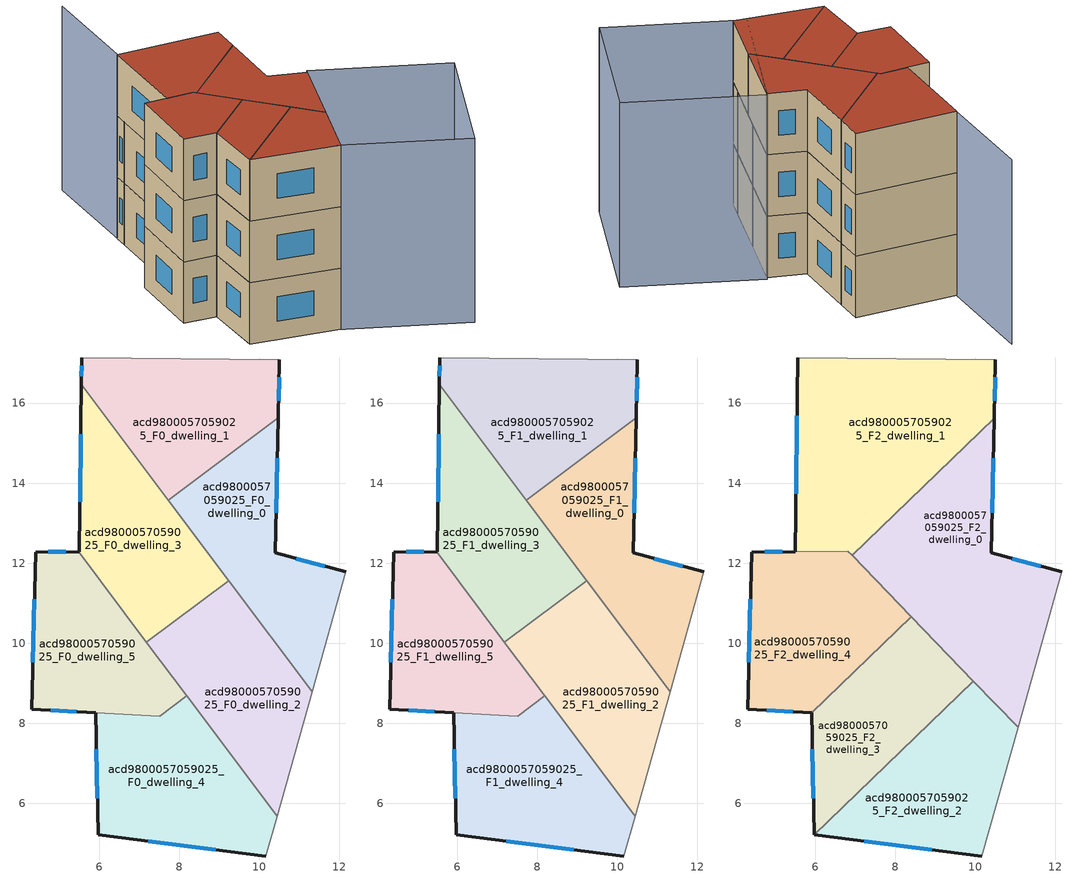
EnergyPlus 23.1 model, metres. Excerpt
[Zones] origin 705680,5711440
acd9800057059025_F0_dwelling_0
 floor ground (EU_floor_Construction): 10.48,15.63 10.4,12.25 12.17,11.78 11.32,8.78 7.73,13.57 z0
 wall outside (EU_wall_Construction): 12.17,11.78 10.4,12.25 10.48,15.63 z0:3
 wall to acd9800057059025_F0_dwelling_1 (EU_wall_Construction): 10.48,15.63 7.73,13.57 z0:3
 wall adiabatic (EU_wall_Construction): 11.32,8.78 12.17,11.78 z0:3
 wall to acd9800057059025_F0_dwelling_2 (EU_wall_Construction): 9.24,11.57 11.32,8.78 z0:3
 wall to acd9800057059025_F0_dwelling_3 (EU_wall_Construction): 7.73,13.57 9.24,11.57 z0:3
 window (EU_Window_Construction): 10.43,13.26 10.45,14.62 / 11.64,11.92 10.93,12.11 z0.9:2.1
acd9800057059025_F0_dwelling_1
 floor ground (EU_floor_Construction): 10.51,17.08 10.48,15.63 7.73,13.57 5.56,16.47 5.56,17.13 z0
 wall outside (EU_wall_Construction): 10.48,15.63 10.51,17.08 / 5.56,17.13 5.56,16.47 z0:3
 wall adiabatic (EU_wall_Construction): 10.51,17.08 5.56,17.13 z0:3
 wall to acd9800057059025_F0_dwelling_3 (EU_wall_Construction): 5.56,16.47 7.73,13.57 z0:3
 window (EU_Window_Construction): 10.49,16.06 10.5,16.65 / 5.56,16.93 5.56,16.66 z0.9:2.1
acd9800057059025_F0_dwelling_2
 floor ground (EU_floor_Construction): 9.23,11.57 11.32,8.78 10.45,5.68 7.19,10.03 z0
 wall adiabatic (EU_wall_Construction): 10.45,5.68 11.32,8.78 z0:3
 wall to acd9800057059025_F0_dwelling_3 (EU_wall_Construction): 9.23,11.57 7.19,10.03 z0:3
 wall to acd9800057059025_F0_dwelling_4 (EU_wall_Construction): 8.19,8.68 10.45,5.68 z0:3
 wall to acd9800057059025_F0_dwelling_5 (EU_wall_Construction): 7.19,10.03 8.19,8.68 z0:3
acd9800057059025_F0_dwelling_3
 floor ground (EU_floor_Construction): 5.56,16.47 9.23,11.57 7.19,10.03 5.49,12.29 5.51,12.29 z0
 wall outside (EU_wall_Construction): 5.49,12.29 5.51,12.29 / 5.56,16.47 5.51,12.29 z0:3
 wall to acd9800057059025_F0_dwelling_5 (EU_wall_Construction): 5.49,12.29 7.19,10.03 z0:3
 window (EU_Window_Construction): 5.54,15.22 5.53,13.54 z0.9:2.1
acd9800057059025_F0_dwelling_4
 floor ground (EU_floor_Construction): 8.19,8.68 10.45,5.68 10.17,4.68 5.98,5.21 5.92,8.26 7.51,8.17 z0
 wall outside (EU_wall_Construction): 5.92,8.26 5.98,5.21 10.17,4.68 z0:3
 wall adiabatic (EU_wall_Construction): 10.17,4.68 10.45,5.68 z0:3
 wall to acd9800057059025_F0_dwelling_5 (EU_wall_Construction): 8.19,8.68 7.51,8.17 5.92,8.26 z0:3
 window (EU_Window_Construction): 7.23,5.06 8.91,4.84 / 5.94,7.35 5.96,6.13 z0.9:2.1
acd9800057059025_F0_dwelling_5
 floor ground (EU_floor_Construction): 5.49,12.29 8.19,8.68 7.51,8.17 4.32,8.36 4.41,12.28 z0
 wall outside (EU_wall_Construction): 5.49,12.29 4.41,12.28 4.32,8.36 5.91,8.26 z0:3; 5.91,8.26,3 5.91,8.26,0 5.92,8.26,0
 window (EU_Window_Construction): 4.79,8.33 5.43,8.29 / 4.38,11.1 4.35,9.53 / 5.17,12.29 4.74,12.28 z0.9:2.1
acd9800057059025_F1_dwelling_0
 floor to acd9800057059025_F0_dwelling_0 (EU_floor_Construction): 10.48,15.63 10.4,12.25 12.17,11.78 11.32,8.78 7.73,13.57 z3
 wall outside (EU_wall_Construction): 12.17,11.78 10.4,12.25 10.48,15.63 z3:6
 wall to acd9800057059025_F1_dwelling_1 (EU_wall_Construction): 10.48,15.63 7.73,13.57 z3:6
 wall adiabatic (EU_wall_Construction): 11.32,8.78 12.17,11.78 z3:6
 wall to acd9800057059025_F1_dwelling_2 (EU_wall_Construction): 9.24,11.57 11.32,8.78 z3:6
 wall to acd9800057059025_F1_dwelling_3 (EU_wall_Construction): 7.73,13.57 9.24,11.57 z3:6
 window (EU_Window_Construction): 10.43,13.26 10.45,14.62 / 11.64,11.92 10.93,12.11 z3.9:5.1
acd9800057059025_F1_dwelling_1
 floor to acd9800057059025_F0_dwelling_1 (EU_floor_Construction): 10.51,17.08 10.48,15.63 7.73,13.57 5.56,16.47 5.56,17.13 z3
 wall outside (EU_wall_Construction): 10.48,15.63 10.51,17.08 / 5.56,17.13 5.56,16.47 z3:6
 wall adiabatic (EU_wall_Construction): 10.51,17.08 5.56,17.13 z3:6
 wall to acd9800057059025_F1_dwelling_3 (EU_wall_Construction): 5.56,16.47 7.73,13.57 z3:6
 window (EU_Window_Construction): 10.49,16.06 10.5,16.65 / 5.56,16.93 5.56,16.66 z3.9:5.1
acd9800057059025_F1_dwelling_2
 floor to acd9800057059025_F0_dwelling_2 (EU_floor_Construction): 9.23,11.57 11.32,8.78 10.45,5.68 7.19,10.03 z3
 wall adiabatic (EU_wall_Construction): 10.45,5.68 11.32,8.78 z3:6
 wall to acd9800057059025_F1_dwelling_3 (EU_wall_Construction): 9.23,11.57 7.19,10.03 z3:6
 wall to acd9800057059025_F1_dwelling_4 (EU_wall_Construction): 8.19,8.68 10.45,5.68 z3:6
 wall to acd9800057059025_F1_dwelling_5 (EU_wall_Construction): 7.19,10.03 8.19,8.68 z3:6
acd9800057059025_F1_dwelling_3
 floor to acd9800057059025_F0_dwelling_3 (EU_floor_Construction): 5.56,16.47 9.23,11.57 7.19,10.03 5.49,12.29 5.51,12.29 z3
 wall outside (EU_wall_Construction): 5.49,12.29 5.51,12.29 / 5.56,16.47 5.51,12.29 z3:6
 wall to acd9800057059025_F1_dwelling_5 (EU_wall_Construction): 5.49,12.29 7.19,10.03 z3:6
 window (EU_Window_Construction): 5.54,15.22 5.53,13.54 z3.9:5.1
 ceiling adiabatic (EU_roof_Construction): 8.24,10.82 7.19,10.03 9.23,11.57 7.99,13.23 6.93,12.2 z6
acd9800057059025_F1_dwelling_4
 floor to acd9800057059025_F0_dwelling_4 (EU_floor_Construction): 8.19,8.68 10.45,5.68 10.17,4.68 5.98,5.21 5.92,8.26 7.51,8.17 z3
 wall outside (EU_wall_Construction): 5.92,8.26 5.98,5.21 10.17,4.68 z3:6
 wall adiabatic (EU_wall_Construction): 10.17,4.68 10.45,5.68 z3:6
 wall to acd9800057059025_F1_dwelling_5 (EU_wall_Construction): 8.19,8.68 7.51,8.17 5.92,8.26 z3:6
 window (EU_Window_Construction): 7.23,5.06 8.91,4.84 / 5.94,7.35 5.96,6.13 z3.9:5.1
acd9800057059025_F1_dwelling_5
 floor to acd9800057059025_F0_dwelling_5 (EU_floor_Construction): 5.49,12.29 8.19,8.68 7.51,8.17 4.32,8.36 4.41,12.28 z3
 wall outside (EU_wall_Construction): 5.49,12.29 4.41,12.28 4.32,8.36 5.91,8.26 z3:6; 5.91,8.26,6 5.91,8.26,3 5.92,8.26,3
 window (EU_Window_Construction): 4.79,8.33 5.43,8.29 / 4.38,11.1 4.35,9.53 / 5.17,12.29 4.74,12.28 z3.9:5.1
acd9800057059025_F2_dwelling_0
 floor to acd9800057059025_F1_dwelling_0 (EU_floor_Construction): 10.48,15.62 10.4,12.25 12.17,11.78 11.32,8.78 7.99,13.22 z6
 floor to acd9800057059025_F1_dwelling_2 (EU_floor_Construction): 9.23,11.57 11.32,8.78 11.07,7.9 8.25,10.83 z6
 floor adiabatic (EU_floor_Construction): 10.48,15.62 7.99,13.22 11.32,8.78 9.23,11.57 8.25,10.83 6.93,12.19 z6
 wall outside (EU_wall_Construction): 12.17,11.78 10.4,12.25 10.48,15.62 z6:9
 wall adiabatic (EU_wall_Construction): 11.07,7.9 12.17,11.78 z6:9
 wall to acd9800057059025_F2_dwelling_1 (EU_wall_Construction): 10.48,15.62 6.93,12.2 z6:9
 wall to acd9800057059025_F2_dwelling_3 (EU_wall_Construction): 8.4,10.66 9.96,9.06 z6:9
 wall to acd9800057059025_F2_dwelling_4 (EU_wall_Construction): 6.93,12.19 8.4,10.66 z6:9; 6.93,12.2,7.39 6.93,12.2,6 6.93,12.19,6
 wall to acd9800057059025_F2_dwelling_2 (EU_wall_Construction): 9.96,9.06 11.07,7.9 z6:9
 window (EU_Window_Construction): 10.43,13.26 10.45,14.62 / 11.64,11.92 10.93,12.11 z6.9:8.1
 roof outside (EU_roof_Construction): 11.07,7.9 12.17,11.78 10.4,12.25 10.48,15.62 6.93,12.2 z9
acd9800057059025_F2_dwelling_1
 floor to acd9800057059025_F1_dwelling_1 (EU_floor_Construction): 10.51,17.08 10.48,15.63 7.73,13.57 5.56,16.47 5.56,17.13 z6
 floor to acd9800057059025_F1_dwelling_3 (EU_floor_Construction): 5.56,16.47 7.99,13.23 6.92,12.2 6.82,12.3 5.51,12.29 z6
 floor to acd9800057059025_F1_dwelling_0 (EU_floor_Construction): 10.48,15.62 7.99,13.23 7.73,13.57 z6
 wall outside (EU_wall_Construction): 10.48,15.62 10.51,17.08 / 5.56,17.13 5.51,12.29 z6:9; 6.93,12.2,9 6.92,12.2,6 6.93,12.2,6
 wall adiabatic (EU_wall_Construction): 10.51,17.08 5.56,17.13 z6:9
 wall to acd9800057059025_F2_dwelling_4 (EU_wall_Construction): 5.51,12.29 6.82,12.3 6.92,12.2 z6:9
 window (EU_Window_Construction): 10.49,16.06 10.5,16.64 / 5.55,15.68 5.53,13.74 z6.9:8.1
 roof outside (EU_roof_Construction): 10.48,15.62 10.51,17.08 5.56,17.13 5.51,12.29 6.82,12.3 6.92,12.2 z9
acd9800057059025_F2_dwelling_2
 floor to acd9800057059025_F1_dwelling_4 (EU_floor_Construction): 8.77,7.91 10.45,5.68 10.17,4.68 5.98,5.22 z6
 floor to acd9800057059025_F1_dwelling_2 (EU_floor_Construction): 9.96,9.06 11.07,7.9 10.45,5.68 8.77,7.91 z6
 wall outside (EU_wall_Construction): 5.98,5.22 10.17,4.68 z6:9
 wall adiabatic (EU_wall_Construction): 10.17,4.68 11.07,7.9 z6:9
 wall to acd9800057059025_F2_dwelling_3 (EU_wall_Construction): 9.96,9.06 5.98,5.22 z6:9
 window (EU_Window_Construction): 7.23,5.06 8.91,4.84 z6.9:8.1
 roof outside (EU_roof_Construction): 10.17,4.68 11.07,7.9 9.96,9.06 5.98,5.22 z9
acd9800057059025_F2_dwelling_3
 floor to acd9800057059025_F1_dwelling_4 (EU_floor_Construction): 8.19,8.68 8.77,7.91 5.98,5.22 5.92,8.26 7.51,8.17 z6
 floor to acd9800057059025_F1_dwelling_5 (EU_floor_Construction): 7.42,9.71 8.19,8.68 7.51,8.17 5.92,8.26 z6
 floor to acd9800057059025_F1_dwelling_2 (EU_floor_Construction): 8.4,10.66 9.96,9.06 8.77,7.91 7.42,9.71 z6
 wall outside (EU_wall_Construction): 5.92,8.26 5.98,5.22 z6:9
 wall to acd9800057059025_F2_dwelling_4 (EU_wall_Construction): 8.4,10.66 5.92,8.26 z6:9
 window (EU_Window_Construction): 5.94,7.35 5.96,6.13 z6.9:8.1
 roof outside (EU_roof_Construction): 9.96,9.06 8.4,10.66 5.92,8.26 5.98,5.22 z9
acd9800057059025_F2_dwelling_4
 floor to acd9800057059025_F1_dwelling_5 (EU_floor_Construction): 5.49,12.29 7.42,9.71 5.92,8.26 4.32,8.36 4.41,12.28 z6
 floor to acd9800057059025_F1_dwelling_3 (EU_floor_Construction): 6.93,12.2 8.24,10.82 7.19,10.03 5.49,12.29 6.82,12.3 z6
 floor to acd9800057059025_F1_dwelling_2 (EU_floor_Construction): 8.24,10.82 8.4,10.66 7.42,9.71 7.19,10.03 z6
 wall outside (EU_wall_Construction): 5.51,12.29 4.41,12.28 4.32,8.36 5.92,8.26 z6:9
 window (EU_Window_Construction): 4.8,8.33 5.44,8.29 / 4.38,11.1 4.35,9.53 / 5.18,12.29 4.74,12.28 z6.9:8.1
 roof outside (EU_roof_Construction): 8.4,10.66 6.93,12.19 6.82,12.3 4.41,12.28 4.32,8.36 5.92,8.26 z9
shading: 5.57,17.12 5.61,22.51 / 15.71,2.63 9.62,4.89 / 9.62,4.89 12.22,11.91 / 12.22,11.91 18.31,9.65 / 18.31,9.65 15.71,2.63 z0:9
[Building]
EU S2 Campaign: North Axis=0; Terrain=City; Solar Distribution=FullExterior
[Site:Location]
London: Latitude=51.5; Longitude=-0.5; Time Zone=0; Elevation=25
[SizingPeriod:WeatherFileDays]
AnnualSizingPeriod: Begin Month=1; Begin Day of Month=1; End Month=12; End Day of Month=31; Day of Week for Start Day=Monday; Use Weather File Daylight Saving Period=No; Use Weather File Rain and Snow Indicators=No
[MATERIAL]
EU_InternalMass_Material: Roughness=MediumRough; Thickness=0.1; Conductivity=1; Density=1800; Specific Heat=900; Thermal Absorptance=0.9; Solar Absorptance=0.7; Visible Absorptance=0.7
[MATERIAL:NOMASS] Roughness=MediumRough; Thermal Absorptance=0.9; Solar Absorptance=0.7; Visible Absorptance=0.7
Name | Thermal Resistance
EU_wall_NoMass | 1.04674
EU_roof_NoMass | 4.32442
EU_floor_NoMass | 2.04616
[WINDOWMATERIAL:SIMPLEGLAZINGSYSTEM]
EU_Window_SimpleGlazing: UFactor=4.25843; Solar Heat Gain Coefficient=0.85; Visible Transmittance=0.85
[CONSTRUCTION]
EU_wall_Construction: EU_wall_NoMass
EU_roof_Construction: EU_roof_NoMass
EU_floor_Construction: EU_floor_NoMass
EU_InternalMass_Construction: EU_InternalMass_Material
EU_Window_Construction: EU_Window_SimpleGlazing
[ZONE] Type=1; Multiplier=1; Ceiling Height=autocalculate; Floor Area=autocalculate; Part of Total Floor Area=Yes
Name | Volume
acd9800057059025_F0_dwelling_0; acd9800057059025_F1_dwelling_0 | 34.2803
acd9800057059025_F2_dwelling_0 | 51.3926
acd9800057059025_F0_dwelling_1; acd9800057059025_F1_dwelling_1; acd9800057059025_F0_dwelling_2; acd9800057059025_F1_dwelling_2 | 34.2854
acd9800057059025_F2_dwelling_1 | 54.0974
acd9800057059025_F2_dwelling_2 | 34.2766
acd9800057059025_F0_dwelling_3; acd9800057059025_F1_dwelling_3 | 34.2847
acd9800057059025_F2_dwelling_3 | 30.1179
acd9800057059025_F0_dwelling_4; acd9800057059025_F1_dwelling_4 | 37.3301
acd9800057059025_F2_dwelling_4 | 35.8008
acd9800057059025_F0_dwelling_5; acd9800057059025_F1_dwelling_5 | 31.2568
[INTERNALMASS] Construction=EU_InternalMass_Construction
Name | Zone or ZoneList | Surface Area
acd9800057059025_F0_dwelling_0_EU_InternalMass | acd9800057059025_F0_dwelling_0 | 11.4264
acd9800057059025_F0_dwelling_1_EU_InternalMass | acd9800057059025_F0_dwelling_1 | 11.4286
acd9800057059025_F0_dwelling_2_EU_InternalMass | acd9800057059025_F0_dwelling_2 | 11.4286
acd9800057059025_F0_dwelling_3_EU_InternalMass | acd9800057059025_F0_dwelling_3 | 11.4283
acd9800057059025_F0_dwelling_4_EU_InternalMass | acd9800057059025_F0_dwelling_4 | 12.4438
acd9800057059025_F0_dwelling_5_EU_InternalMass | acd9800057059025_F0_dwelling_5 | 10.4197
acd9800057059025_F1_dwelling_0_EU_InternalMass | acd9800057059025_F1_dwelling_0 | 11.4264
acd9800057059025_F1_dwelling_1_EU_InternalMass | acd9800057059025_F1_dwelling_1 | 11.4286
acd9800057059025_F1_dwelling_2_EU_InternalMass | acd9800057059025_F1_dwelling_2 | 11.4286
acd9800057059025_F1_dwelling_3_EU_InternalMass | acd9800057059025_F1_dwelling_3 | 11.4283
acd9800057059025_F1_dwelling_4_EU_InternalMass | acd9800057059025_F1_dwelling_4 | 12.4438
acd9800057059025_F1_dwelling_5_EU_InternalMass | acd9800057059025_F1_dwelling_5 | 10.4197
acd9800057059025_F2_dwelling_0_EU_InternalMass | acd9800057059025_F2_dwelling_0 | 17.1407
acd9800057059025_F2_dwelling_1_EU_InternalMass | acd9800057059025_F2_dwelling_1 | 18.0346
acd9800057059025_F2_dwelling_2_EU_InternalMass | acd9800057059025_F2_dwelling_2 | 11.4295
acd9800057059025_F2_dwelling_3_EU_InternalMass | acd9800057059025_F2_dwelling_3 | 10.0395
acd9800057059025_F2_dwelling_4_EU_InternalMass | acd9800057059025_F2_dwelling_4 | 11.9331
[OTHEREQUIPMENT] Fuel Type=Electricity; Design Level Calculation Method=Watts/Area; Power per Zone Floor Area=1; Fraction Latent=0; Fraction Radiant=0; Fraction Lost=0; Carbon Dioxide Generation Rate=0; EndUse Subcategory=EU_Step8_InternalGains
Name | Zone or ZoneList or Space or SpaceList | Schedule
EU_Step8_InternalGain_acd9800057059025_F0_dwelling_0_f000 | acd9800057059025_F0_dwelling_0 | EU_Step8_GainSchedule_acd9800057059025_F0_dwelling_0_f000
EU_Step8_InternalGain_acd9800057059025_F0_dwelling_1_f000 | acd9800057059025_F0_dwelling_1 | EU_Step8_GainSchedule_acd9800057059025_F0_dwelling_1_f000
EU_Step8_InternalGain_acd9800057059025_F0_dwelling_2_f000 | acd9800057059025_F0_dwelling_2 | EU_Step8_GainSchedule_acd9800057059025_F0_dwelling_2_f000
EU_Step8_InternalGain_acd9800057059025_F0_dwelling_3_f000 | acd9800057059025_F0_dwelling_3 | EU_Step8_GainSchedule_acd9800057059025_F0_dwelling_3_f000
EU_Step8_InternalGain_acd9800057059025_F0_dwelling_4_f000 | acd9800057059025_F0_dwelling_4 | EU_Step8_GainSchedule_acd9800057059025_F0_dwelling_4_f000
EU_Step8_InternalGain_acd9800057059025_F0_dwelling_5_f000 | acd9800057059025_F0_dwelling_5 | EU_Step8_GainSchedule_acd9800057059025_F0_dwelling_5_f000
EU_Step8_InternalGain_acd9800057059025_F1_dwelling_0_f000 | acd9800057059025_F1_dwelling_0 | EU_Step8_GainSchedule_acd9800057059025_F1_dwelling_0_f000
EU_Step8_InternalGain_acd9800057059025_F1_dwelling_1_f000 | acd9800057059025_F1_dwelling_1 | EU_Step8_GainSchedule_acd9800057059025_F1_dwelling_1_f000
EU_Step8_InternalGain_acd9800057059025_F1_dwelling_2_f000 | acd9800057059025_F1_dwelling_2 | EU_Step8_GainSchedule_acd9800057059025_F1_dwelling_2_f000
EU_Step8_InternalGain_acd9800057059025_F1_dwelling_3_f000 | acd9800057059025_F1_dwelling_3 | EU_Step8_GainSchedule_acd9800057059025_F1_dwelling_3_f000
EU_Step8_InternalGain_acd9800057059025_F1_dwelling_4_f000 | acd9800057059025_F1_dwelling_4 | EU_Step8_GainSchedule_acd9800057059025_F1_dwelling_4_f000
EU_Step8_InternalGain_acd9800057059025_F1_dwelling_5_f000 | acd9800057059025_F1_dwelling_5 | EU_Step8_GainSchedule_acd9800057059025_F1_dwelling_5_f000
EU_Step8_InternalGain_acd9800057059025_F2_dwelling_0_f000 | acd9800057059025_F2_dwelling_0 | EU_Step8_GainSchedule_acd9800057059025_F2_dwelling_0_f000
EU_Step8_InternalGain_acd9800057059025_F2_dwelling_1_f000 | acd9800057059025_F2_dwelling_1 | EU_Step8_GainSchedule_acd9800057059025_F2_dwelling_1_f000
EU_Step8_InternalGain_acd9800057059025_F2_dwelling_2_f000 | acd9800057059025_F2_dwelling_2 | EU_Step8_GainSchedule_acd9800057059025_F2_dwelling_2_f000
EU_Step8_InternalGain_acd9800057059025_F2_dwelling_3_f000 | acd9800057059025_F2_dwelling_3 | EU_Step8_GainSchedule_acd9800057059025_F2_dwelling_3_f000
EU_Step8_InternalGain_acd9800057059025_F2_dwelling_4_f000 | acd9800057059025_F2_dwelling_4 | EU_Step8_GainSchedule_acd9800057059025_F2_dwelling_4_f000
[ZONEVENTILATION:DESIGNFLOWRATE] Schedule=EU_AlwaysOn; Design Flow Rate Calculation Method=AirChanges/Hour; Air Changes per Hour=0.488719; Ventilation Type=Natural; Fan Pressure Rise=0; Fan Total Efficiency=1; Constant Term Coefficient=1; Temperature Term Coefficient=0; Velocity Term Coefficient=0; Velocity Squared Term Coefficient=0; Minimum Indoor Temperature=-100; Maximum Indoor Temperature=100; Delta Temperature=-100; Minimum Outdoor Temperature=-100; Maximum Outdoor Temperature=100; Maximum Wind Speed=40
Name | Zone or ZoneList or Space or SpaceList
EU_ConstantAir_acd9800057059025_F0_dwelling_0 | acd9800057059025_F0_dwelling_0
EU_ConstantAir_acd9800057059025_F0_dwelling_1 | acd9800057059025_F0_dwelling_1
EU_ConstantAir_acd9800057059025_F0_dwelling_2 | acd9800057059025_F0_dwelling_2
EU_ConstantAir_acd9800057059025_F0_dwelling_3 | acd9800057059025_F0_dwelling_3
EU_ConstantAir_acd9800057059025_F0_dwelling_4 | acd9800057059025_F0_dwelling_4
EU_ConstantAir_acd9800057059025_F0_dwelling_5 | acd9800057059025_F0_dwelling_5
EU_ConstantAir_acd9800057059025_F1_dwelling_0 | acd9800057059025_F1_dwelling_0
EU_ConstantAir_acd9800057059025_F1_dwelling_1 | acd9800057059025_F1_dwelling_1
EU_ConstantAir_acd9800057059025_F1_dwelling_2 | acd9800057059025_F1_dwelling_2
EU_ConstantAir_acd9800057059025_F1_dwelling_3 | acd9800057059025_F1_dwelling_3
EU_ConstantAir_acd9800057059025_F1_dwelling_4 | acd9800057059025_F1_dwelling_4
EU_ConstantAir_acd9800057059025_F1_dwelling_5 | acd9800057059025_F1_dwelling_5
EU_ConstantAir_acd9800057059025_F2_dwelling_0 | acd9800057059025_F2_dwelling_0
EU_ConstantAir_acd9800057059025_F2_dwelling_1 | acd9800057059025_F2_dwelling_1
EU_ConstantAir_acd9800057059025_F2_dwelling_2 | acd9800057059025_F2_dwelling_2
EU_ConstantAir_acd9800057059025_F2_dwelling_3 | acd9800057059025_F2_dwelling_3
EU_ConstantAir_acd9800057059025_F2_dwelling_4 | acd9800057059025_F2_dwelling_4
[HVACTEMPLATE:THERMOSTAT] Constant Heating Setpoint=20; Constant Cooling Setpoint=50
EU_HeatOnly_acd9800057059025_F0_dwelling_0; EU_HeatOnly_acd9800057059025_F0_dwelling_1; EU_HeatOnly_acd9800057059025_F0_dwelling_2; EU_HeatOnly_acd9800057059025_F0_dwelling_3; EU_HeatOnly_acd9800057059025_F0_dwelling_4; EU_HeatOnly_acd9800057059025_F0_dwelling_5; EU_HeatOnly_acd9800057059025_F1_dwelling_0; EU_HeatOnly_acd9800057059025_F1_dwelling_1; EU_HeatOnly_acd9800057059025_F1_dwelling_2; EU_HeatOnly_acd9800057059025_F1_dwelling_3; EU_HeatOnly_acd9800057059025_F1_dwelling_4; EU_HeatOnly_acd9800057059025_F1_dwelling_5; EU_HeatOnly_acd9800057059025_F2_dwelling_0; EU_HeatOnly_acd9800057059025_F2_dwelling_1; EU_HeatOnly_acd9800057059025_F2_dwelling_2; EU_HeatOnly_acd9800057059025_F2_dwelling_3; EU_HeatOnly_acd9800057059025_F2_dwelling_4
[HVACTEMPLATE:ZONE:IDEALLOADSAIRSYSTEM] System Availability Schedule=EU_AlwaysOn; Maximum Heating Supply Air Temperature=50; Minimum Cooling Supply Air Temperature=13; Maximum Heating Supply Air Humidity Ratio=0.0156; Minimum Cooling Supply Air Humidity Ratio=0.0077; Heating Limit=NoLimit; Cooling Limit=NoLimit; Heating Availability Schedule=EU_AlwaysOn; Cooling Availability Schedule=EU_CoolingOff; Dehumidification Control Type=ConstantSensibleHeatRatio; Cooling Sensible Heat Ratio=0.7; Dehumidification Setpoint=60; Humidification Control Type=None; Humidification Setpoint=30; Outdoor Air Method=None; Outdoor Air Flow Rate per Person=0.00944; Outdoor Air Flow Rate per Zone Floor Area=0; Outdoor Air Flow Rate per Zone=0; Demand Controlled Ventilation Type=None; Outdoor Air Economizer Type=NoEconomizer; Heat Recovery Type=None; Sensible Heat Recovery Effectiveness=0.7; Latent Heat Recovery Effectiveness=0.65
Name | Template Thermostat
acd9800057059025_F0_dwelling_0 | EU_HeatOnly_acd9800057059025_F0_dwelling_0
acd9800057059025_F0_dwelling_1 | EU_HeatOnly_acd9800057059025_F0_dwelling_1
acd9800057059025_F0_dwelling_2 | EU_HeatOnly_acd9800057059025_F0_dwelling_2
acd9800057059025_F0_dwelling_3 | EU_HeatOnly_acd9800057059025_F0_dwelling_3
acd9800057059025_F0_dwelling_4 | EU_HeatOnly_acd9800057059025_F0_dwelling_4
acd9800057059025_F0_dwelling_5 | EU_HeatOnly_acd9800057059025_F0_dwelling_5
acd9800057059025_F1_dwelling_0 | EU_HeatOnly_acd9800057059025_F1_dwelling_0
acd9800057059025_F1_dwelling_1 | EU_HeatOnly_acd9800057059025_F1_dwelling_1
acd9800057059025_F1_dwelling_2 | EU_HeatOnly_acd9800057059025_F1_dwelling_2
acd9800057059025_F1_dwelling_3 | EU_HeatOnly_acd9800057059025_F1_dwelling_3
acd9800057059025_F1_dwelling_4 | EU_HeatOnly_acd9800057059025_F1_dwelling_4
acd9800057059025_F1_dwelling_5 | EU_HeatOnly_acd9800057059025_F1_dwelling_5
acd9800057059025_F2_dwelling_0 | EU_HeatOnly_acd9800057059025_F2_dwelling_0
acd9800057059025_F2_dwelling_1 | EU_HeatOnly_acd9800057059025_F2_dwelling_1
acd9800057059025_F2_dwelling_2 | EU_HeatOnly_acd9800057059025_F2_dwelling_2
acd9800057059025_F2_dwelling_3 | EU_HeatOnly_acd9800057059025_F2_dwelling_3
acd9800057059025_F2_dwelling_4 | EU_HeatOnly_acd9800057059025_F2_dwelling_4
[SIZING:ZONE] Zone Cooling Design Supply Air Temperature Input Method=SupplyAirTemperature; Zone Cooling Design Supply Air Temperature=13; Zone Heating Design Supply Air Temperature Input Method=SupplyAirTemperature; Zone Heating Design Supply Air Temperature=50; Zone Cooling Design Supply Air Humidity Ratio=0.008; Zone Heating Design Supply Air Humidity Ratio=0.008; Cooling Design Air Flow Method=DesignDay; Cooling Design Air Flow Rate=0; Cooling Minimum Air Flow per Zone Floor Area=0.000762; Cooling Minimum Air Flow=0; Cooling Minimum Air Flow Fraction=0.2; Heating Design Air Flow Method=DesignDay; Heating Design Air Flow Rate=0; Heating Maximum Air Flow per Zone Floor Area=0.002032; Heating Maximum Air Flow=0.141576; Heating Maximum Air Flow Fraction=0.3; Account for Dedicated Outdoor Air System=No; Dedicated Outdoor Air System Control Strategy=NeutralSupplyAir; Dedicated Outdoor Air Low Setpoint Temperature for Design=autosize; Dedicated Outdoor Air High Setpoint Temperature for Design=autosize; Zone Load Sizing Method=Sensible Load Only No Latent Load; Zone Latent Cooling Design Supply Air Humidity Ratio Input Method=HumidityRatioDifference; Zone Cooling Design Supply Air Humidity Ratio Difference=0.005; Zone Latent Heating Design Supply Air Humidity Ratio Input Method=HumidityRatioDifference; Zone Humidification Design Supply Air Humidity Ratio Difference=0.005
acd9800057059025_F0_dwelling_0; acd9800057059025_F0_dwelling_1; acd9800057059025_F0_dwelling_2; acd9800057059025_F0_dwelling_3; acd9800057059025_F0_dwelling_4; acd9800057059025_F0_dwelling_5; acd9800057059025_F1_dwelling_0; acd9800057059025_F1_dwelling_1; acd9800057059025_F1_dwelling_2; acd9800057059025_F1_dwelling_3; acd9800057059025_F1_dwelling_4; acd9800057059025_F1_dwelling_5; acd9800057059025_F2_dwelling_0; acd9800057059025_F2_dwelling_1; acd9800057059025_F2_dwelling_2; acd9800057059025_F2_dwelling_3; acd9800057059025_F2_dwelling_4
[SCHEDULE:CONSTANT]
Name | Hourly Value
EU_AlwaysOn | 1
EU_CoolingOff | 0
[SCHEDULE:FILE] Column Number=1; Rows to Skip at Top=0; Number of Hours of Data=8760; Column Separator=Comma; Interpolate to Timestep=No; Minutes per Item=60; Adjust Schedule for Daylight Savings=Yes
Name | File
EU_Step8_GainSchedule_acd9800057059025_F0_dwelling_0_f000 | ../../schedules/acd9800057059025/acd9800057059025_F0_dwelling_0_f000_gain.csv
EU_Step8_GainSchedule_acd9800057059025_F0_dwelling_1_f000 | ../../schedules/acd9800057059025/acd9800057059025_F0_dwelling_1_f000_gain.csv
EU_Step8_GainSchedule_acd9800057059025_F0_dwelling_2_f000 | ../../schedules/acd9800057059025/acd9800057059025_F0_dwelling_2_f000_gain.csv
EU_Step8_GainSchedule_acd9800057059025_F0_dwelling_3_f000 | ../../schedules/acd9800057059025/acd9800057059025_F0_dwelling_3_f000_gain.csv
EU_Step8_GainSchedule_acd9800057059025_F0_dwelling_4_f000 | ../../schedules/acd9800057059025/acd9800057059025_F0_dwelling_4_f000_gain.csv
EU_Step8_GainSchedule_acd9800057059025_F0_dwelling_5_f000 | ../../schedules/acd9800057059025/acd9800057059025_F0_dwelling_5_f000_gain.csv
EU_Step8_GainSchedule_acd9800057059025_F1_dwelling_0_f000 | ../../schedules/acd9800057059025/acd9800057059025_F1_dwelling_0_f000_gain.csv
EU_Step8_GainSchedule_acd9800057059025_F1_dwelling_1_f000 | ../../schedules/acd9800057059025/acd9800057059025_F1_dwelling_1_f000_gain.csv
EU_Step8_GainSchedule_acd9800057059025_F1_dwelling_2_f000 | ../../schedules/acd9800057059025/acd9800057059025_F1_dwelling_2_f000_gain.csv
EU_Step8_GainSchedule_acd9800057059025_F1_dwelling_3_f000 | ../../schedules/acd9800057059025/acd9800057059025_F1_dwelling_3_f000_gain.csv
EU_Step8_GainSchedule_acd9800057059025_F1_dwelling_4_f000 | ../../schedules/acd9800057059025/acd9800057059025_F1_dwelling_4_f000_gain.csv
EU_Step8_GainSchedule_acd9800057059025_F1_dwelling_5_f000 | ../../schedules/acd9800057059025/acd9800057059025_F1_dwelling_5_f000_gain.csv
EU_Step8_GainSchedule_acd9800057059025_F2_dwelling_0_f000 | ../../schedules/acd9800057059025/acd9800057059025_F2_dwelling_0_f000_gain.csv
EU_Step8_GainSchedule_acd9800057059025_F2_dwelling_1_f000 | ../../schedules/acd9800057059025/acd9800057059025_F2_dwelling_1_f000_gain.csv
EU_Step8_GainSchedule_acd9800057059025_F2_dwelling_2_f000 | ../../schedules/acd9800057059025/acd9800057059025_F2_dwelling_2_f000_gain.csv
EU_Step8_GainSchedule_acd9800057059025_F2_dwelling_3_f000 | ../../schedules/acd9800057059025/acd9800057059025_F2_dwelling_3_f000_gain.csv
EU_Step8_GainSchedule_acd9800057059025_F2_dwelling_4_f000 | ../../schedules/acd9800057059025/acd9800057059025_F2_dwelling_4_f000_gain.csv
